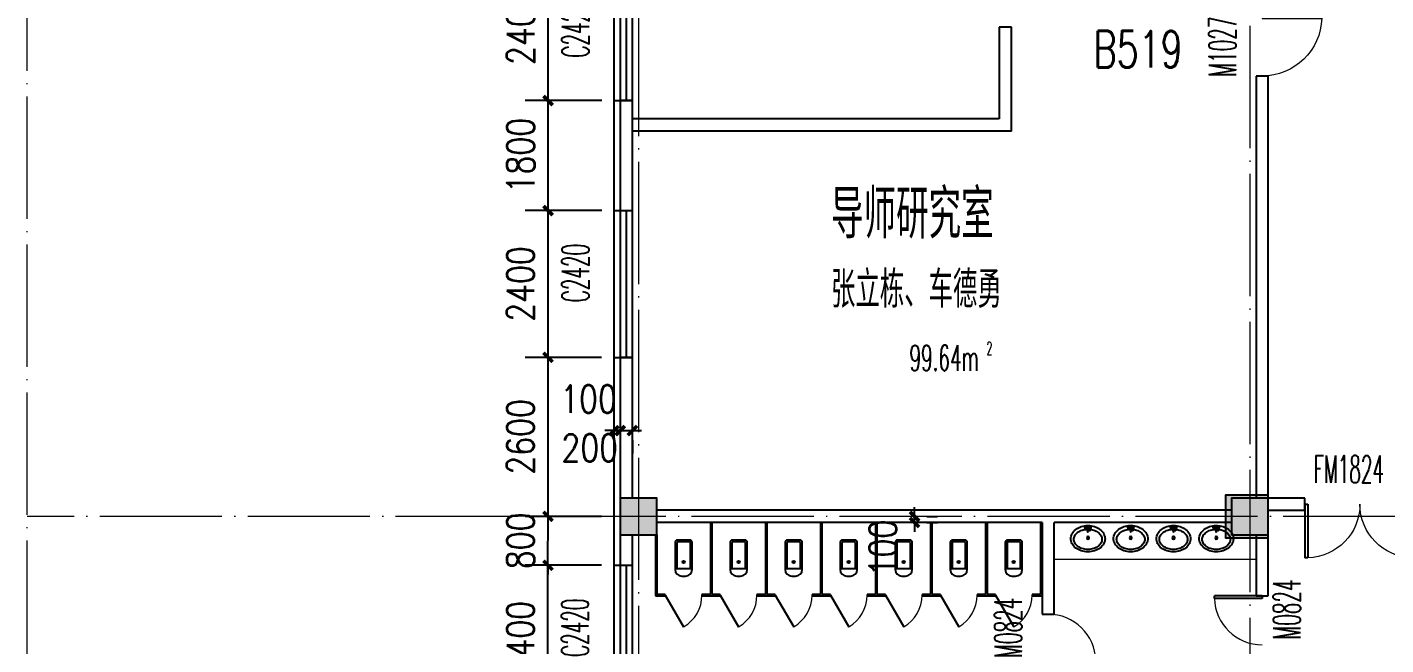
# Model space of a CAD drawing. Extents: x 1417642 to 3570900, y 124798 to 1191112.
# Drawn here: x 1501403 to 1523626, y 196733 to 206833 of the extents above; entities that cross this region are included whole.
import ezdxf

# ---------------------------------------------------------------- set-up
doc = ezdxf.new("R2010")
doc.units = 0
doc.header["$LTSCALE"] = 1000
doc.header["$MEASUREMENT"] = 0
doc.linetypes.add('DOTE', pattern=[2.42, 2, -0.2, 0.02, -0.2])
doc.layers.get('0').update_dxf_attribs({"linetype": 'CONTINUOUS'})
doc.layers.get('Defpoints').update_dxf_attribs({"linetype": 'CONTINUOUS'})
for name, color, linetype in [('colu', 2, 'CONTINUOUS'), ('COLUMN', 9, 'CONTINUOUS'), ('DOTE', 1, 'DOTE'), ('LATRINE', 6, 'CONTINUOUS'), ('LVTRY', 6, 'CONTINUOUS'), ('PUB_DIM', 3, 'CONTINUOUS'), ('PUB_HATCH', 8, 'CONTINUOUS'), ('PUB_TEXT', 40, 'CONTINUOUS'), ('SPACE', 7, 'CONTINUOUS'), ('SURFACE', 6, 'CONTINUOUS'), ('tiaozheng', 20, 'CONTINUOUS'), ('WALL', 4, 'CONTINUOUS'), ('WALL-MOVE', 6, 'CONTINUOUS'), ('WINDOW', 2, 'CONTINUOUS'), ('WINDOW_TEXT', 7, 'CONTINUOUS'), ('填充', 252, 'CONTINUOUS'), ('柱填充', 8, 'CONTINUOUS')]:
    doc.layers.add(name, color=color, linetype=linetype)
doc.styles.add('_TCH_SPACE', font='ROMANS', dxfattribs={"width": 0.7, "height": 5, "bigfont": 'Z'})
doc.styles.add('_TCH_WINDOW', font='ROMANS.shx', dxfattribs={"width": 0.7, "height": 400, "bigfont": 'Z.shx'})
doc.styles.add('DIM_FONT', font='SIMPLEX.shx', dxfattribs={"width": 0.8})
doc.styles.add('Z', font='ROMANS', dxfattribs={"width": 0.7, "bigfont": 'Z'})
doc.dimstyles.new('DIMN150', dxfattribs={"dimscale": 1.5, "dimtxt": 300, "dimasz": 100, "dimexe": 250, "dimexo": 300, "dimgap": 150, "dimtad": 1, "dimdec": 0, "dimzin": 0, "dimdsep": 46, "dimtxsty": 'DIM_FONT', "dimblk": 'ARCHTICK', "dimcen": 0.09, "dimdle": 1.5, "dimclrt": 7, "dimazin": 2, "dimtfac": 1, "dimtdec": 0, "dimtix": 1, "dimtmove": 2, "dimatfit": 3, "dimldrblk": 'ARCHTICK', "dimfxl": 1, "dimtolj": 1, "dimtzin": 0, "dimarcsym": 0})

# ---------------------------------------------------------------- blocks, each defined once
blk = doc.blocks.new('i89')
at = {"layer": '柱填充'}
h = blk.add_hatch(color=256, dxfattribs=at)
h.paths.add_polyline_path([(1555333, 501498), (1555333, 502098), (1554733, 502098), (1554733, 501498)])
h.paths.add_polyline_path([(1525733, 501498), (1525733, 502098), (1525133, 502098), (1525133, 501498)])
h.paths.add_polyline_path([(1517733, 501498), (1517733, 502098), (1517133, 502098), (1517133, 501498)])
h.paths.add_polyline_path([(1509733, 501498), (1509733, 502098), (1509133, 502098), (1509133, 501498)])
h.paths.add_polyline_path([(1501733, 501498), (1501733, 502098), (1501133, 502098), (1501133, 501498)])
h.paths.add_polyline_path([(1498133, 501498), (1498133, 502098), (1497533, 502098), (1497533, 501498)])
h.paths.add_polyline_path([(1498133, 529448), (1498133, 530148), (1497433, 530148), (1497433, 529448)])
h.paths.add_polyline_path([(1498133, 537448), (1498133, 538148), (1497433, 538148), (1497433, 537448)])
h.paths.add_polyline_path([(1541783, 545398), (1541783, 546098), (1541083, 546098), (1541083, 545398)])
h.paths.add_polyline_path([(1565333, 559098), (1565333, 559698), (1564733, 559698), (1564733, 559098)])
h.paths.add_polyline_path([(1565383, 549098), (1565383, 549798), (1564683, 549798), (1564683, 549098)])
h.paths.add_polyline_path([(1565333, 545498), (1565333, 546098), (1564733, 546098), (1564733, 545498)])
h.paths.add_polyline_path([(1565383, 538098), (1564683, 538098), (1564683, 537498), (1565383, 537498)])
h.paths.add_polyline_path([(1565333, 529498), (1565333, 530098), (1564733, 530098), (1564733, 529498)])
h.paths.add_polyline_path([(1565333, 519498), (1565333, 520098), (1564733, 520098), (1564733, 519498)])
h.paths.add_polyline_path([(1565333, 511498), (1565333, 512098), (1564733, 512098), (1564733, 511498)])
h.paths.add_polyline_path([(1565333, 501498), (1565333, 502098), (1564733, 502098), (1564733, 501498)])
h.paths.add_polyline_path([(1555333, 559098), (1555333, 559698), (1554733, 559698), (1554733, 559098)])
h.paths.add_polyline_path([(1555333, 549098), (1555333, 549698), (1554733, 549698), (1554733, 549098)])
h.paths.add_polyline_path([(1555333, 545498), (1555333, 546098), (1554733, 546098), (1554733, 545498)])
h.paths.add_polyline_path([(1555333, 537498), (1555333, 538098), (1554733, 538098), (1554733, 537498)])
h.paths.add_polyline_path([(1555433, 529448), (1555433, 530148), (1554733, 530148), (1554733, 529448)])
h.paths.add_polyline_path([(1555433, 519448), (1555433, 520148), (1554733, 520148), (1554733, 519448)])
h.paths.add_polyline_path([(1555433, 511498), (1555433, 512198), (1554733, 512198), (1554733, 511498)])
h.paths.add_polyline_path([(1551733, 557298), (1551733, 557898), (1551133, 557898), (1551133, 557298)])
h.paths.add_polyline_path([(1551783, 549098), (1551783, 549798), (1551083, 549798), (1551083, 549098)])
h.paths.add_polyline_path([(1551733, 545498), (1551733, 546098), (1551133, 546098), (1551133, 545498)])
h.paths.add_polyline_path([(1551733, 537498), (1551733, 538098), (1551133, 538098), (1551133, 537498)])
h.paths.add_polyline_path([(1551733, 529498), (1551733, 530098), (1551133, 530098), (1551133, 529498)])
h.paths.add_polyline_path([(1551733, 519498), (1551733, 520098), (1551133, 520098), (1551133, 519498)])
h.paths.add_polyline_path([(1551783, 511498), (1551783, 512198), (1551083, 512198), (1551083, 511498)])
h.paths.add_polyline_path([(1551733, 501498), (1551733, 502098), (1551133, 502098), (1551133, 501498)])
h.paths.add_polyline_path([(1541733, 559098), (1541733, 559698), (1541133, 559698), (1541133, 559098)])
h.paths.add_polyline_path([(1541733, 557298), (1541733, 557898), (1541133, 557898), (1541133, 557298)])
h.paths.add_polyline_path([(1541783, 549098), (1541783, 549798), (1541083, 549798), (1541083, 549098)])
h.paths.add_polyline_path([(1541733, 537498), (1541733, 538298), (1541133, 538298), (1541133, 537498)])
h.paths.add_polyline_path([(1541733, 519298), (1541733, 520098), (1541133, 520098), (1541133, 519298)])
h.paths.add_polyline_path([(1541833, 511498), (1541833, 512298), (1541033, 512298), (1541033, 511498)])
h.paths.add_polyline_path([(1541733, 501498), (1541733, 502098), (1541133, 502098), (1541133, 501498)])
h.paths.add_polyline_path([(1533733, 559098), (1533733, 559698), (1533133, 559698), (1533133, 559098)])
h.paths.add_polyline_path([(1533783, 549098), (1533783, 549798), (1533083, 549798), (1533083, 549098)])
h.paths.add_polyline_path([(1533733, 545498), (1533733, 546098), (1533133, 546098), (1533133, 545498)])
h.paths.add_polyline_path([(1533733, 537498), (1533733, 538298), (1533133, 538298), (1533133, 537498)])
h.paths.add_polyline_path([(1533733, 519298), (1533733, 520098), (1533133, 520098), (1533133, 519298)])
h.paths.add_polyline_path([(1533833, 511498), (1533833, 512298), (1533033, 512298), (1533033, 511498)])
h.paths.add_polyline_path([(1533733, 501498), (1533733, 502098), (1533133, 502098), (1533133, 501498)])
h.paths.add_polyline_path([(1525733, 559098), (1525733, 559698), (1525133, 559698), (1525133, 559098)])
h.paths.add_polyline_path([(1525783, 549098), (1525783, 549798), (1525083, 549798), (1525083, 549098)])
h.paths.add_polyline_path([(1525733, 545498), (1525733, 546098), (1525133, 546098), (1525133, 545498)])
h.paths.add_polyline_path([(1525733, 537498), (1525733, 538298), (1525133, 538298), (1525133, 537498)])
h.paths.add_polyline_path([(1525733, 519298), (1525733, 520098), (1525133, 520098), (1525133, 519298)])
h.paths.add_polyline_path([(1525833, 511498), (1525833, 512298), (1525033, 512298), (1525033, 511498)])
h.paths.add_polyline_path([(1517733, 559098), (1517733, 559698), (1517133, 559698), (1517133, 559098)])
h.paths.add_polyline_path([(1517783, 549098), (1517783, 549798), (1517083, 549798), (1517083, 549098)])
h.paths.add_polyline_path([(1517733, 545498), (1517733, 546098), (1517133, 546098), (1517133, 545498)])
h.paths.add_polyline_path([(1517733, 537498), (1517733, 538298), (1517133, 538298), (1517133, 537498)])
h.paths.add_polyline_path([(1517733, 519298), (1517733, 520098), (1517133, 520098), (1517133, 519298)])
h.paths.add_polyline_path([(1517833, 511498), (1517833, 512298), (1517033, 512298), (1517033, 511498)])
h.paths.add_polyline_path([(1509733, 559098), (1509733, 559698), (1509133, 559698), (1509133, 559098)])
h.paths.add_polyline_path([(1509783, 549098), (1509783, 549798), (1509083, 549798), (1509083, 549098)])
h.paths.add_polyline_path([(1509733, 545498), (1509733, 546098), (1509133, 546098), (1509133, 545498)])
h.paths.add_polyline_path([(1509733, 537498), (1509733, 538298), (1509133, 538298), (1509133, 537498)])
h.paths.add_polyline_path([(1509733, 519298), (1509733, 520098), (1509133, 520098), (1509133, 519298)])
h.paths.add_polyline_path([(1509833, 511498), (1509833, 512298), (1509033, 512298), (1509033, 511498)])
h.paths.add_polyline_path([(1509733, 480798), (1509733, 481398), (1509133, 481398), (1509133, 480798)])
h.paths.add_polyline_path([(1501733, 559098), (1501733, 559698), (1501133, 559698), (1501133, 559098)])
h.paths.add_polyline_path([(1501733, 549098), (1501733, 549698), (1501133, 549698), (1501133, 549098)])
h.paths.add_polyline_path([(1501733, 545498), (1501733, 546098), (1501133, 546098), (1501133, 545498)])
h.paths.add_polyline_path([(1501733, 537498), (1501733, 538098), (1501133, 538098), (1501133, 537498)])
h.paths.add_polyline_path([(1501733, 529498), (1501733, 530098), (1501133, 530098), (1501133, 529498)])
h.paths.add_polyline_path([(1501733, 519498), (1501733, 520098), (1501133, 520098), (1501133, 519498)])
h.paths.add_polyline_path([(1501833, 511498), (1501833, 512198), (1501133, 512198), (1501133, 511498)])
h.paths.add_polyline_path([(1501733, 480798), (1501733, 481398), (1501133, 481398), (1501133, 480798)])
h.paths.add_polyline_path([(1498133, 559098), (1498133, 559698), (1497533, 559698), (1497533, 559098)])
h.paths.add_polyline_path([(1498183, 549098), (1498183, 549798), (1497483, 549798), (1497483, 549098)])
h.paths.add_polyline_path([(1498133, 545498), (1498133, 546098), (1497533, 546098), (1497533, 545498)])
h.paths.add_polyline_path([(1498133, 519448), (1498133, 520148), (1497433, 520148), (1497433, 519448)])
h.paths.add_polyline_path([(1498133, 511448), (1498133, 512148), (1497433, 512148), (1497433, 511448)])
h.paths.add_polyline_path([(1498133, 480798), (1498133, 481398), (1497533, 481398), (1497533, 480798)])
h.paths.add_polyline_path([(1488133, 559098), (1488133, 559698), (1487533, 559698), (1487533, 559098)])
h.paths.add_polyline_path([(1488233, 549098), (1488233, 549798), (1487533, 549798), (1487533, 549098)])
h.paths.add_polyline_path([(1488133, 545498), (1488133, 546098), (1487533, 546098), (1487533, 545498)])
h.paths.add_polyline_path([(1488133, 537498), (1488133, 538098), (1487533, 538098), (1487533, 537498)])
h.paths.add_polyline_path([(1488133, 529498), (1488133, 530098), (1487533, 530098), (1487533, 529498)])
h.paths.add_polyline_path([(1488133, 519498), (1488133, 520098), (1487533, 520098), (1487533, 519498)])
h.paths.add_polyline_path([(1488133, 511498), (1488133, 512098), (1487533, 512098), (1487533, 511498)])
h.paths.add_polyline_path([(1488133, 501498), (1488133, 502098), (1487533, 502098), (1487533, 501498)])
h.paths.add_polyline_path([(1488133, 480798), (1488133, 481398), (1487533, 481398), (1487533, 480798)])
h.paths.add_polyline_path([(1498133, 484398), (1498133, 485198), (1497433, 485198), (1497433, 484398)])
h.paths.add_polyline_path([(1498134, 496298), (1498134, 497098), (1497433, 497098), (1497433, 496298)])
h.paths.add_polyline_path([(1487533, 497098), (1487533, 496298), (1488233, 496298), (1488233, 497098)])
h.paths.add_polyline_path([(1487533, 485198), (1487533, 484398), (1488233, 484398), (1488233, 485198)])
h.paths.add_polyline_path([(1509733, 496298), (1509733, 497098), (1509033, 497098), (1509033, 496298)])
h.paths.add_polyline_path([(1509733, 484398), (1509733, 485198), (1509033, 485198), (1509033, 484398)])
at = {"layer": 'colu'}
for points in [[(1488133, 519498), (1488133, 520098), (1487533, 520098), (1487533, 519498)], [(1498133, 519448), (1498133, 520148), (1497433, 520148), (1497433, 519448)]]:
    blk.add_lwpolyline(points, close=True, dxfattribs=at)
blk = doc.blocks.new('_ArchTick')
at = {"color": 0, "linetype": 'ByBlock', "const_width": 0.4}
blk.add_lwpolyline([(-0.5, -0.5), (0.5, 0.5)], dxfattribs=at)
blk = doc.blocks.new('*D159')
at = {"layer": 'Defpoints', "color": 0}
for p in [(1515669, 198833), (1515669, 198733), (1515918, 198833)]:
    blk.add_point(p, dxfattribs=at)
at = {"layer": 'PUB_DIM', "color": 0, "lineweight": -2}
for p, q in [((1515918, 198833), (1515918, 198983)), ((1515918, 198733), (1515918, 198833)), ((1515918, 198733), (1515918, 198583)), ((1516119, 198833), (1516293, 198833)), ((1516119, 198733), (1516293, 198733))]:
    blk.add_line(p, q, dxfattribs=at)
at = {"layer": 'PUB_DIM', "color": 0, "lineweight": -2, "xscale": 150, "yscale": 150, "zscale": 150}
for p, rotation in [((1515918, 198833), 269.9999298020673), ((1515918, 198733), 89.99992980206726)]:
    blk.add_blockref('_ArchTick', p, dxfattribs=dict(at, rotation=rotation))
at = {"layer": 'PUB_DIM', "color": 7, "insert": (1515400, 198315), "char_height": 450, "attachment_point": 5, "rotation": 89.9999, "style": 'DIM_FONT'}
blk.add_mtext('\\A1;100', dxfattribs=at)
blk = doc.blocks.new('*D160')
at = {"layer": 'Defpoints', "color": 0}
for p in [(1511103, 200531), (1511303, 200531), (1511303, 200236)]:
    blk.add_point(p, dxfattribs=at)
at = {"layer": 'PUB_DIM', "color": 0, "lineweight": -2}
for p, q in [((1511103, 200236), (1510953, 200236)), ((1511103, 200236), (1511303, 200236)), ((1511303, 200236), (1511453, 200236)), ((1511103, 200081), (1511103, 199861)), ((1511303, 200081), (1511303, 199861))]:
    blk.add_line(p, q, dxfattribs=at)
at = {"layer": 'PUB_DIM', "color": 0, "lineweight": -2, "xscale": 150, "yscale": 150, "zscale": 150}
blk.add_blockref('_ArchTick', (1511103, 200236), dxfattribs=at)
at = {"layer": 'PUB_DIM', "color": 0, "lineweight": -2, "xscale": 150, "yscale": 150, "zscale": 150, "rotation": 180}
blk.add_blockref('_ArchTick', (1511303, 200236), dxfattribs=at)
at = {"layer": 'PUB_DIM', "color": 7, "insert": (1510605, 199954), "char_height": 450, "attachment_point": 5, "style": 'DIM_FONT'}
blk.add_mtext('\\A1;200', dxfattribs=at)
blk = doc.blocks.new('*D161')
at = {"layer": 'Defpoints', "color": 0}
for p in [(1511003, 200531), (1511103, 200531), (1511103, 200236)]:
    blk.add_point(p, dxfattribs=at)
at = {"layer": 'PUB_DIM', "color": 0, "lineweight": -2}
for p, q in [((1511003, 200236), (1510853, 200236)), ((1511003, 200236), (1511103, 200236)), ((1511103, 200236), (1511253, 200236)), ((1511003, 200081), (1511003, 199861)), ((1511103, 200081), (1511103, 199861))]:
    blk.add_line(p, q, dxfattribs=at)
at = {"layer": 'PUB_DIM', "color": 0, "lineweight": -2, "xscale": 150, "yscale": 150, "zscale": 150}
blk.add_blockref('_ArchTick', (1511003, 200236), dxfattribs=at)
at = {"layer": 'PUB_DIM', "color": 0, "lineweight": -2, "xscale": 150, "yscale": 150, "zscale": 150, "rotation": 180}
blk.add_blockref('_ArchTick', (1511103, 200236), dxfattribs=at)
at = {"layer": 'PUB_DIM', "color": 7, "insert": (1510585, 200753), "char_height": 450, "attachment_point": 5, "style": 'DIM_FONT'}
blk.add_mtext('\\A1;100', dxfattribs=at)
blk = doc.blocks.new('*D553')
at = {"layer": 'Defpoints', "color": 0}
for p in [(1509924, 208033), (1511251, 208033), (1511251, 205633)]:
    blk.add_point(p, dxfattribs=at)
at = {"layer": 'PUB_DIM', "color": 0, "lineweight": -2}
for p, q in [((1510801, 208033), (1509549, 208033)), ((1509924, 205631), (1509924, 208035)), ((1510801, 205633), (1509549, 205633))]:
    blk.add_line(p, q, dxfattribs=at)
at = {"layer": 'PUB_DIM', "color": 0, "lineweight": -2, "xscale": 150, "yscale": 150, "zscale": 150}
for p, rotation in [((1509924, 208033), 89.99045088805224), ((1509924, 205633), 269.9904508880522)]:
    blk.add_blockref('_ArchTick', p, dxfattribs=dict(at, rotation=rotation))
at = {"layer": 'PUB_DIM', "color": 7, "insert": (1509474, 206833), "char_height": 450, "attachment_point": 5, "rotation": 89.9905, "style": 'DIM_FONT'}
blk.add_mtext('\\A1;2400', dxfattribs=at)
blk = doc.blocks.new('*D554')
at = {"layer": 'Defpoints', "color": 0}
for p in [(1509924, 205633), (1511251, 205633), (1511251, 203833)]:
    blk.add_point(p, dxfattribs=at)
at = {"layer": 'PUB_DIM', "color": 0, "lineweight": -2}
for p, q in [((1510801, 205633), (1509549, 205633)), ((1509923, 203831), (1509924, 205635)), ((1510801, 203833), (1509548, 203833))]:
    blk.add_line(p, q, dxfattribs=at)
at = {"layer": 'PUB_DIM', "color": 0, "lineweight": -2, "xscale": 150, "yscale": 150, "zscale": 150}
for p, rotation in [((1509924, 205633), 89.99045088805116), ((1509923, 203833), 269.9904508880512)]:
    blk.add_blockref('_ArchTick', p, dxfattribs=dict(at, rotation=rotation))
at = {"layer": 'PUB_DIM', "color": 7, "insert": (1509474, 204733), "char_height": 450, "attachment_point": 5, "rotation": 89.9905, "style": 'DIM_FONT'}
blk.add_mtext('\\A1;1800', dxfattribs=at)
blk = doc.blocks.new('*D555')
at = {"layer": 'Defpoints', "color": 0}
for p in [(1509923, 203833), (1511251, 203833), (1511250, 201433)]:
    blk.add_point(p, dxfattribs=at)
at = {"layer": 'PUB_DIM', "color": 0, "lineweight": -2}
for p, q in [((1510801, 203833), (1509548, 203833)), ((1509923, 201431), (1509923, 203835)), ((1510800, 201433), (1509548, 201433))]:
    blk.add_line(p, q, dxfattribs=at)
at = {"layer": 'PUB_DIM', "color": 0, "lineweight": -2, "xscale": 150, "yscale": 150, "zscale": 150}
for p, rotation in [((1509923, 203833), 89.99045088805187), ((1509923, 201433), 269.9904508880519)]:
    blk.add_blockref('_ArchTick', p, dxfattribs=dict(at, rotation=rotation))
at = {"layer": 'PUB_DIM', "color": 7, "insert": (1509473, 202633), "char_height": 450, "attachment_point": 5, "rotation": 89.9905, "style": 'DIM_FONT'}
blk.add_mtext('\\A1;2400', dxfattribs=at)
blk = doc.blocks.new('*D556')
at = {"layer": 'Defpoints', "color": 0}
for p in [(1509923, 201433), (1511250, 201433), (1511250, 198833)]:
    blk.add_point(p, dxfattribs=at)
at = {"layer": 'PUB_DIM', "color": 0, "lineweight": -2}
for p, q in [((1510800, 201433), (1509548, 201433)), ((1509923, 198831), (1509923, 201435)), ((1510800, 198833), (1509548, 198833))]:
    blk.add_line(p, q, dxfattribs=at)
at = {"layer": 'PUB_DIM', "color": 0, "lineweight": -2, "xscale": 150, "yscale": 150, "zscale": 150}
for p, rotation in [((1509923, 201433), 89.99045088805103), ((1509923, 198833), 269.990450888051)]:
    blk.add_blockref('_ArchTick', p, dxfattribs=dict(at, rotation=rotation))
at = {"layer": 'PUB_DIM', "color": 7, "insert": (1509473, 200133), "char_height": 450, "attachment_point": 5, "rotation": 89.9905, "style": 'DIM_FONT'}
blk.add_mtext('\\A1;2600', dxfattribs=at)
blk = doc.blocks.new('*D557')
at = {"layer": 'Defpoints', "color": 0}
for p in [(1509923, 198833), (1511250, 198833), (1511250, 198033)]:
    blk.add_point(p, dxfattribs=at)
at = {"layer": 'PUB_DIM', "color": 0, "lineweight": -2}
for p, q in [((1509923, 198833), (1509923, 198983)), ((1510800, 198833), (1509548, 198833)), ((1509922, 198033), (1509923, 198833)), ((1510800, 198033), (1509547, 198033)), ((1509922, 198033), (1509922, 197883))]:
    blk.add_line(p, q, dxfattribs=at)
at = {"layer": 'PUB_DIM', "color": 0, "lineweight": -2, "xscale": 150, "yscale": 150, "zscale": 150}
for p, rotation in [((1509923, 198833), 269.9904508880654), ((1509922, 198033), 89.99045088806537)]:
    blk.add_blockref('_ArchTick', p, dxfattribs=dict(at, rotation=rotation))
at = {"layer": 'PUB_DIM', "color": 7, "insert": (1509472, 198433), "char_height": 450, "attachment_point": 5, "rotation": 89.9905, "style": 'DIM_FONT'}
blk.add_mtext('\\A1;800', dxfattribs=at)
blk = doc.blocks.new('*D558')
at = {"layer": 'Defpoints', "color": 0}
for p in [(1509922, 198033), (1511250, 198033), (1511249, 195633)]:
    blk.add_point(p, dxfattribs=at)
at = {"layer": 'PUB_DIM', "color": 0, "lineweight": -2}
for p, q in [((1510800, 198033), (1509547, 198033)), ((1509922, 195631), (1509922, 198035)), ((1510799, 195633), (1509547, 195633))]:
    blk.add_line(p, q, dxfattribs=at)
at = {"layer": 'PUB_DIM', "color": 0, "lineweight": -2, "xscale": 150, "yscale": 150, "zscale": 150}
for p, rotation in [((1509922, 198033), 89.99045088805158), ((1509922, 195633), 269.9904508880516)]:
    blk.add_blockref('_ArchTick', p, dxfattribs=dict(at, rotation=rotation))
at = {"layer": 'PUB_DIM', "color": 7, "insert": (1509472, 196833), "char_height": 450, "attachment_point": 5, "rotation": 89.9905, "style": 'DIM_FONT'}
blk.add_mtext('\\A1;2400', dxfattribs=at)
blk = doc.blocks.new('_FZH')
blk.add_lwpolyline([(-0.5, -0.5), (0.5, -0.5), (0.5, 0.5), (-0.5, 0.5)], close=True)
at = {"layer": 'PUB_HATCH'}
blk.add_solid([(-0.5, -0.5), (0.5, -0.5), (-0.5, 0.5), (0.5, 0.5)], dxfattribs=at)
blk = doc.blocks.new('$DorLib2D$00000002')
for p, q in [((-0.5, 0), (-0.5, 0.4875)), ((-0.475, 0.4875), (-0.5, 0.4875)), ((-0.475, 0), (-0.475, 0.4875)), ((0.475, 0), (0.475, 0.4875)), ((0.475, 0.4875), (0.5, 0.4875)), ((0.5, 0), (0.5, 0.4875)), ((-0.5, 0), (-0.475, 0)), ((0.5, 0), (0.475, 0))]:
    blk.add_line(p, q)
at = {"lineweight": 13}
for centre, start, end in [((-0.4875, 0), 0, 88.53072), ((0.4875, 0), 91.46928, 180)]:
    blk.add_arc(centre, 0.4875, start, end, dxfattribs=at)
blk = doc.blocks.new('$DorLib2D$00000001')
for p, q in [((0.45, 0.975), (0.5, 0.975)), ((0.45, 0), (0.45, 0.975)), ((0.5, 0), (0.5, 0.975)), ((0.5, 0), (0.45, 0))]:
    blk.add_line(p, q)
at = {"lineweight": 13}
blk.add_arc((0.475, 0), 0.975, 91.4693, 180, dxfattribs=at)
blk = doc.blocks.new('$TCHSYS$WIN2D')
for p, q in [((-0.5, 0.5), (0.5, 0.5)), ((-0.5, 0.5), (-0.5, -0.5)), ((0.5, 0.5), (0.5, -0.5)), ((0.5, 0.1667), (-0.5, 0.1667)), ((0.5, -0.1667), (-0.5, -0.1667)), ((-0.5, -0.5), (0.5, -0.5))]:
    blk.add_line(p, q)
blk = doc.blocks.new('$lvtry$00000200')
for p, q in [((-140, -40, 0), (-140, -480, 0)), ((-110, -40, 0), (-110, -470, 0)), ((100, 0, 0), (-100, 0, 0)), ((100, -30, 0), (-100, -30, 0)), ((110, -470, 0), (110, -40, 0)), ((140, -480, 0), (140, -40, 0)), ((140, -470, 0), (-140, -470, 0)), ((-30, -590, 0), (30, -590, 0))]:
    blk.add_line(p, q)
blk.add_circle((0, -359, 0), 20)
for centre, radius, start, end in [((-100, -40, 0), 40, 90, 180), ((-100, -40, 0), 10, 90, 180), ((100, -40, 0), 40, 0, 90), ((100, -40, 0), 10, 0, 90), ((-30, -480, 0), 110, 180, 270), ((30, -480, 0), 110, 270, 0)]:
    blk.add_arc(centre, radius, start, end)
blk.add_point((0, 0))
blk = doc.blocks.new('$TCHSYS$APDOOR2D')
blk.add_line((0.5, 0), (0, 0.866))
at = {"lineweight": 13}
blk.add_arc((0.5, 0), 1, 120, 180, dxfattribs=at)
blk = doc.blocks.new('$lvtry$00000193')
for p, q in [((-17, -43, 0), (-17, -33, 0)), ((17, -43, 0), (17, -33, 0))]:
    blk.add_line(p, q)
at = {"elevation": 0}
blk.add_lwpolyline([(280, -215, 0.12431), (260, -136, 0.105707), (198, -63, 0.086941), (110, -17, 0.077137), (0, 0, 0.077137), (-110, -17, 0.086941), (-198, -63, 0.105707), (-260, -136, 0.12431), (-280, -215, 0.12431), (-260, -294, 0.105707), (-198, -367, 0.086941), (-110, -413, 0.077137), (0, -430, 0.077137), (110, -413, 0.086941), (198, -367, 0.105707), (260, -294, 0.12431)], format="xyb", close=True, dxfattribs=at)
blk.add_lwpolyline([(-25, -61, 0.056876), (-95, -75, 0.086941), (-168, -113, 0.105707), (-216, -170, 0.12431), (-230, -225, 0.12431), (-216, -280, 0.105707), (-168, -337, 0.086941), (-95, -375, 0.077137), (0, -390, 0.077137), (95, -375, 0.086941), (168, -337, 0.105707), (216, -280, 0.12431), (230, -225, 0.12431), (216, -170, 0.105707), (168, -113, 0.086941), (95, -75, 0.06676), (13, -60, 0.06676)], format="xyb", dxfattribs=at)
for centre, radius in [((0, -200, 0), 20), ((0, -43, 0), 16.7)]:
    blk.add_circle(centre, radius)
for centre, radius, start, end in [((-40, -34, 0), 10.1, 106.6096, 258.1648), ((-64, 234, 0), 259, 274.7069, 282.3732), ((-75, -213, 0), 173, 71.36, 79.1873), ((-29, -80, 0), 6.77, 155.344, 308.3224), ((-171, 19, 0), 166, 324.8411, 338.1337), ((-171, 19, 0), 170, 324.8411, 331.3523), ((-29, -80, 0), 3.37, 155.344, 308.3224), ((100, -194, 0), 170, 132.3141, 138.8253), ((100, -194, 0), 166, 125.5327, 138.8253), ((-12, -58, 0), 10.6, 201.8924, 261.774), ((0, -33, 0), 16.7, 0, 180), ((-381, -115, 0), 372, 2.3982, 6.7627), ((0, -96, 0), 9.9, 201.7837, 338.2163), ((64, 234, 0), 259, 257.6268, 265.2931), ((381, -115, 0), 372, 170.1008, 177.6018), ((75, -213, 0), 173, 100.8127, 110.4191), ((40, -34, 0), 10.1, 281.8352, 73.3904)]:
    blk.add_arc(centre, radius, start, end)
blk.add_point((0, -33, 0))

msp = doc.modelspace()

# ---------------------------------------------------------------- linework, layer by layer
at = {"layer": 'DOTE', "lineweight": 0}
msp.add_line((1501403.1, 131099.3), (1501403.1, 242558.6), dxfattribs=at)
for points in [[(1511403.1, 216732.7), (1511403.1, 132632.2)], [(1521403.1, 216532.7), (1521403.1, 132632.2)], [(1596549.7, 198832.6), (1501403.1, 198832.7)]]:
    msp.add_lwpolyline(points, dxfattribs=at)
at = {"layer": 'LATRINE'}
for p, q in [((1512578.1, 198732.7), (1512578.1, 197558.2)), ((1512603.1, 198732.7), (1512578.1, 198732.7)), ((1512603.1, 198732.7), (1512603.1, 197558.2)), ((1513478.1, 198732.7), (1513478.1, 197558.2)), ((1513503.1, 198732.7), (1513478.1, 198732.7)), ((1513503.1, 198732.7), (1513503.1, 197558.2)), ((1514378.1, 198732.7), (1514378.1, 197558.2)), ((1514403.1, 198732.7), (1514378.1, 198732.7)), ((1514403.1, 198732.7), (1514403.1, 197558.2)), ((1515278.1, 198732.7), (1515278.1, 197558.2)), ((1515303.1, 198732.7), (1515278.1, 198732.7)), ((1515303.1, 198732.7), (1515303.1, 197558.2)), ((1516178.1, 198732.7), (1516178.1, 197558.2)), ((1516203.1, 198732.7), (1516178.1, 198732.7)), ((1516203.1, 198732.7), (1516203.1, 197558.2)), ((1517078.1, 198732.7), (1517078.1, 197558.2)), ((1517103.1, 198732.7), (1517078.1, 198732.7)), ((1517103.1, 198732.7), (1517103.1, 197558.2)), ((1517978.1, 198732.7), (1517978.1, 197558.2)), ((1518003.1, 198732.7), (1517978.1, 198732.7)), ((1518003.1, 198732.7), (1518003.1, 197533.2)), ((1511678.1, 198532.7), (1511678.1, 197533.2)), ((1511703.1, 198532.7), (1511703.1, 197558.2)), ((1511678.1, 197533.2), (1511840.6, 197533.2)), ((1511840.6, 197558.2), (1511703.1, 197558.2)), ((1511840.6, 197533.2), (1511840.6, 197558.2)), ((1512578.1, 197558.2), (1512440.6, 197558.2)), ((1512440.6, 197558.2), (1512440.6, 197533.2)), ((1512440.6, 197533.2), (1512590.6, 197533.2)), ((1512590.6, 197533.2), (1512740.6, 197533.2)), ((1512740.6, 197558.2), (1512603.1, 197558.2)), ((1512740.6, 197533.2), (1512740.6, 197558.2)), ((1513478.1, 197558.2), (1513340.6, 197558.2)), ((1513340.6, 197558.2), (1513340.6, 197533.2)), ((1513340.6, 197533.2), (1513490.6, 197533.2)), ((1513490.6, 197533.2), (1513640.6, 197533.2)), ((1513640.6, 197558.2), (1513503.1, 197558.2)), ((1513640.6, 197533.2), (1513640.6, 197558.2)), ((1514378.1, 197558.2), (1514240.6, 197558.2)), ((1514240.6, 197558.2), (1514240.6, 197533.2)), ((1514240.6, 197533.2), (1514390.6, 197533.2)), ((1514390.6, 197533.2), (1514540.6, 197533.2)), ((1514540.6, 197558.2), (1514403.1, 197558.2)), ((1514540.6, 197533.2), (1514540.6, 197558.2)), ((1515278.1, 197558.2), (1515140.6, 197558.2)), ((1515140.6, 197558.2), (1515140.6, 197533.2)), ((1515140.6, 197533.2), (1515290.6, 197533.2)), ((1515290.6, 197533.2), (1515440.6, 197533.2)), ((1515440.6, 197558.2), (1515303.1, 197558.2)), ((1515440.6, 197533.2), (1515440.6, 197558.2)), ((1516178.1, 197558.2), (1516040.6, 197558.2)), ((1516040.6, 197558.2), (1516040.6, 197533.2)), ((1516040.6, 197533.2), (1516190.6, 197533.2)), ((1516190.6, 197533.2), (1516340.6, 197533.2)), ((1516340.6, 197558.2), (1516203.1, 197558.2)), ((1516340.6, 197533.2), (1516340.6, 197558.2)), ((1517078.1, 197558.2), (1516940.6, 197558.2)), ((1516940.6, 197558.2), (1516940.6, 197533.2)), ((1516940.6, 197533.2), (1517090.6, 197533.2)), ((1517090.6, 197533.2), (1517240.6, 197533.2)), ((1517240.6, 197558.2), (1517103.1, 197558.2)), ((1517240.6, 197533.2), (1517240.6, 197558.2)), ((1517978.1, 197558.2), (1517840.6, 197558.2)), ((1517840.6, 197558.2), (1517840.6, 197533.2)), ((1517840.6, 197533.2), (1518003.1, 197533.2))]:
    msp.add_line(p, q, dxfattribs=at)
at = {"layer": 'LATRINE', "lineweight": 0, "elevation": 0}
for points in [[(1518203.1, 198132.7), (1521003.1, 198132.7)], [(1518203.1, 198132.7), (1521503.1, 198132.7)]]:
    msp.add_lwpolyline(points, dxfattribs=at)
at = {"layer": 'SURFACE'}
for p, q in [((1511003.1, 205632.7), (1511103.1, 205632.7)), ((1511003.1, 205232.7), (1511003.1, 205632.7)), ((1511003.1, 203832.7), (1511003.1, 205232.7)), ((1511003.1, 203832.7), (1511103.1, 203832.7)), ((1511003.1, 201432.7), (1511103.1, 201432.7)), ((1511003.1, 198832.7), (1511003.1, 201432.7)), ((1511003.1, 198032.7), (1511003.1, 198832.7)), ((1511003.1, 198032.7), (1511103.1, 198032.7))]:
    msp.add_line(p, q, dxfattribs=at)
at = {"layer": 'WALL'}
for p, q in [((1521703.1, 206032.4), (1521503.1, 206032.4)), ((1521503.1, 206032.4), (1521503.1, 199132.7)), ((1521703.1, 199132.7), (1521703.1, 206032.4)), ((1511303.1, 205632.7), (1511103.1, 205632.7)), ((1511103.1, 205632.7), (1511103.1, 205232.7)), ((1511303.1, 205232.7), (1511303.1, 205632.7)), ((1511103.1, 205232.7), (1511103.1, 203832.7)), ((1511303.1, 203832.7), (1511303.1, 205232.7)), ((1511103.1, 203832.7), (1511303.1, 203832.7)), ((1511303.1, 201432.7), (1511103.1, 201432.7)), ((1511103.1, 201432.7), (1511103.1, 199132.7)), ((1511303.1, 199132.7), (1511303.1, 201432.7)), ((1522303.1, 199132.7), (1521703.1, 199132.7)), ((1522303.1, 198932.7), (1522303.1, 199132.7)), ((1518103.1, 198932.7), (1511703.1, 198932.7)), ((1521103.1, 198932.7), (1518103.1, 198932.7)), ((1521703.1, 198932.7), (1522303.1, 198932.7)), ((1518003.1, 198732.7), (1511703.1, 198732.7)), ((1518003.1, 198732.7), (1518003.1, 197232.7)), ((1521103.1, 198732.7), (1518203.1, 198732.7)), ((1518203.1, 197232.7), (1518203.1, 198732.7)), ((1511103.1, 198532.7), (1511103.1, 198032.7)), ((1511303.1, 198032.7), (1511303.1, 198532.7)), ((1521503.1, 198532.7), (1521503.1, 197532.7)), ((1521703.1, 197532.7), (1521703.1, 198532.7)), ((1511103.1, 198032.7), (1511303.1, 198032.7)), ((1521503.1, 197532.7), (1521703.1, 197532.7)), ((1518003.1, 197232.7), (1518203.1, 197232.7))]:
    msp.add_line(p, q, dxfattribs=at)
at = {"layer": 'WALL-MOVE'}
for p, q in [((1517503.1, 206832.7), (1517303.1, 206832.7)), ((1517303.1, 206832.7), (1517303.1, 205332.7)), ((1517503.1, 205132.7), (1517503.1, 206832.7)), ((1517303.1, 205332.7), (1511303.1, 205332.7)), ((1517503.1, 205132.7), (1511303.1, 205132.7))]:
    msp.add_line(p, q, dxfattribs=at)

# ---------------------------------------------------------------- block references
at = {"layer": 'COLUMN', "lineweight": 0, "xscale": 600, "yscale": 600, "zscale": 600}
for p in [(1511403.1, 198832.7), (1521403.1, 198832.7)]:
    msp.add_blockref('_FZH', p, dxfattribs=at)
at = {"layer": 'LATRINE', "lineweight": 0, "xscale": 600, "yscale": 600, "zscale": 25, "rotation": 180}
for p in [(1512140.6, 197545.7), (1513040.6, 197545.7), (1513940.6, 197545.7), (1514840.6, 197545.7), (1515740.6, 197545.7), (1516640.6, 197545.7), (1517540.6, 197545.7)]:
    msp.add_blockref('$TCHSYS$APDOOR2D', p, dxfattribs=at)
at = {"layer": 'LVTRY', "lineweight": 0, "yscale": -1, "rotation": 180}
for p in [(1518753.1, 198682.7, 0), (1518753.1, 198682.7, 0), (1519453.1, 198682.7, 0), (1519453.1, 198682.7, 0), (1520153.1, 198682.7, 0), (1520153.1, 198682.7, 0), (1520853.1, 198682.7, 0)]:
    msp.add_blockref('$lvtry$00000193', p, dxfattribs=at)
at = {"layer": 'LVTRY', "lineweight": 0}
for p in [(1512140.6, 198445.7, 0), (1513040.6, 198445.7, 0), (1513940.6, 198445.7, 0), (1514840.6, 198445.7, 0), (1515740.6, 198445.7, 0), (1516640.6, 198445.7, 0), (1517540.6, 198445.7, 0)]:
    msp.add_blockref('$lvtry$00000200', p, dxfattribs=at)
at = {"layer": 'tiaozheng'}
msp.add_blockref('i89', (23570, -320965.6), dxfattribs=at)
at = {"layer": 'WINDOW', "color": 2}
ref = msp.add_blockref('$TCHSYS$WIN2D', (1511153.1, 206832.7), dxfattribs=dict(at, xscale=2400, yscale=300, zscale=2400, rotation=90))
ref.add_attrib('A', 'C2420', (1510597.1, 206334), dxfattribs={"layer": 'WINDOW_TEXT', "color": 2, "height": 446.25, "rotation": 90, "style": '_TCH_WINDOW', "width": 0.494118})
at = {"layer": 'WINDOW', "lineweight": 0}
ref = msp.add_blockref('$DorLib2D$00000001', (1521603.1, 206532.4), dxfattribs=dict(at, xscale=1000, yscale=-1000, zscale=1000, rotation=90))
ref.add_attrib('A', 'M1027', (1521176.1, 206023.2), dxfattribs={"layer": 'WINDOW_TEXT', "lineweight": 0, "height": 446.25, "rotation": 90, "style": '_TCH_WINDOW', "width": 0.494118})
at = {"layer": 'WINDOW', "color": 2}
ref = msp.add_blockref('$TCHSYS$WIN2D', (1511153.1, 202632.7), dxfattribs=dict(at, xscale=2400, yscale=300, zscale=2400, rotation=90))
ref.add_attrib('A', 'C2420', (1510597.3, 202334), dxfattribs={"layer": 'WINDOW_TEXT', "color": 2, "height": 446.25, "rotation": 90, "style": '_TCH_WINDOW', "width": 0.494118})
at = {"layer": 'WINDOW', "lineweight": 0, "xscale": 1800, "yscale": -1800, "zscale": 1800}
msp.add_blockref('$DorLib2D$00000002', (1523203.1, 199032.7), dxfattribs=at)
at = {"layer": 'WINDOW', "color": 2}
ref = msp.add_blockref('$TCHSYS$WIN2D', (1511153.1, 196832.7), dxfattribs=dict(at, xscale=2400, yscale=300, zscale=2400, rotation=90))
ref.add_attrib('A', 'C2420', (1510587.1, 196534), dxfattribs={"layer": 'WINDOW_TEXT', "color": 2, "height": 446.25, "rotation": 90, "style": '_TCH_WINDOW', "width": 0.494118})
at = {"layer": 'WINDOW', "lineweight": 0}
ref = msp.add_blockref('$DorLib2D$00000001', (1521603.1, 197132.7), dxfattribs=dict(at, xscale=800, yscale=800, zscale=800, rotation=90))
ref.add_attrib('A', 'M0824', (1522231, 196818.2), dxfattribs={"layer": 'WINDOW_TEXT', "lineweight": 0, "height": 446.25, "rotation": 90, "style": '_TCH_WINDOW', "width": 0.494118})
ref = msp.add_blockref('$DorLib2D$00000001', (1518103.1, 196832.7), dxfattribs=dict(at, xscale=-800, yscale=-800, zscale=-800, rotation=90))
ref.add_attrib('A', 'M0824', (1517672.5, 196518.2), dxfattribs={"layer": 'WINDOW_TEXT', "lineweight": 0, "height": 446.25, "rotation": 90, "style": '_TCH_WINDOW', "width": 0.494118})

# ---------------------------------------------------------------- texts
at = {"layer": 'PUB_TEXT', "color": 1, "lineweight": 60, "style": 'Z', "width": 0.7}
msp.add_text('B519', height=600, dxfattribs=at).set_placement((1518845.3, 206172.6))
at = {"layer": 'SPACE', "style": '_TCH_SPACE', "width": 0.525}
for s, height, p in [('99.64m', 420, (1515835.7, 201213.9)), ('2', 210, (1517095.7, 201476.4))]:
    msp.add_text(s, height=height, dxfattribs=at).set_placement(p)
at = {"layer": 'WINDOW_TEXT', "style": '_TCH_WINDOW', "width": 0.494118}
msp.add_text('FM1824', height=446.25, dxfattribs=at).set_placement((1522443.9, 199382.7))
at = {"layer": '填充', "insert": (1514551.9, 204177.1), "char_height": 800, "width": 2889.828, "attachment_point": 1, "style": '_TCH_WINDOW'}
msp.add_mtext('{\\C2;导师研究室\\P\\H0.75x;张立栋、车德勇}', dxfattribs=at)

# ---------------------------------------------------------------- dimensions: what is measured, and where the dimension line sits
at = {"layer": 'PUB_DIM'}
for p1, p2, picture, middle in [((1511251, 205632.7), (1511251.4, 208032.7), '*D553', (1509473.9, 206833)), ((1511250.7, 203832.7), (1511251, 205632.7), '*D554', (1509473.5, 204733)), ((1511250.3, 201432.7), (1511250.7, 203832.7), '*D555', (1509473.2, 202633)), ((1511249.9, 198832.7), (1511250.3, 201432.7), '*D556', (1509472.7, 200133)), ((1511249.8, 198032.7), (1511249.9, 198832.7), '*D557', (1509472.5, 198433)), ((1511249.4, 195632.7), (1511249.8, 198032.7), '*D558', (1509472.2, 196833))]:
    dim = msp.add_aligned_dim(p1=p1, p2=p2, distance=1327.4, dimstyle='DIMN150', dxfattribs=at)
    dim.commit()
    dim.dimension.update_dxf_attribs({"geometry": picture, "text_midpoint": middle})
for base, p1, p2, angle, picture, middle in [((1511103.1, 200235.9), (1511003.1, 200530.7), (1511103.1, 200530.7), 360, '*D161', (1510585.3, 200753.4)), ((1511303.1, 200235.9), (1511103.1, 200530.7), (1511303.1, 200530.7), 360, '*D160', (1510605.4, 199954.5)), ((1515917.6, 198832.7), (1515669, 198732.7), (1515669, 198832.7), 89.99993, '*D159', (1515400.1, 198315))]:
    dim = msp.add_linear_dim(base=base, p1=p1, p2=p2, angle=angle, dimstyle='DIMN150', dxfattribs=at)
    dim.commit()
    dim.dimension.update_dxf_attribs({"geometry": picture, "text_midpoint": middle, "dimtype": 129})

doc.saveas('drawing.dxf')
